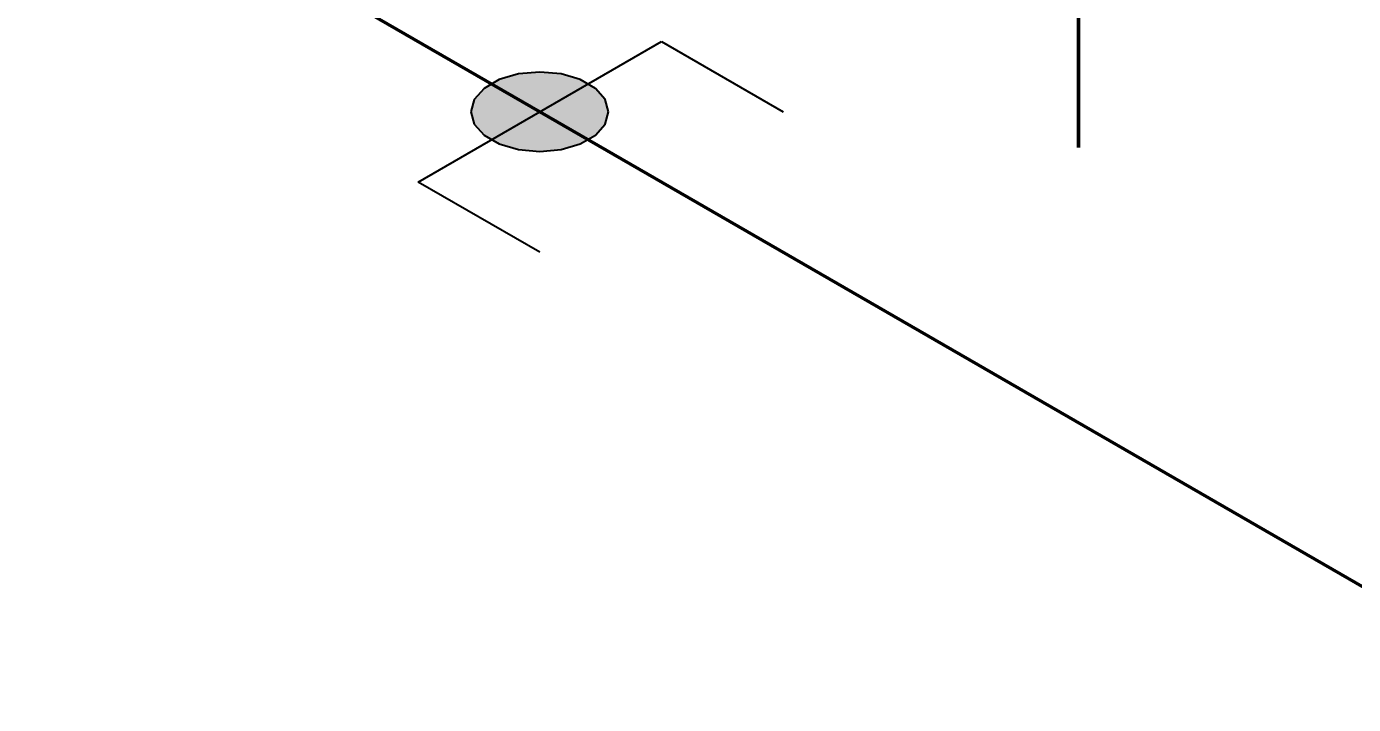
# Model space of a CAD drawing. Header units: millimetres. Extents: x 0 to 594, y 0 to 420.
# Drawn here: x 249.44 to 263.9, y 218.16 to 225.54 of the extents above; entities that cross this region are included whole.
import ezdxf

# ---------------------------------------------------------------- set-up
doc = ezdxf.new("R2010")
doc.units = ezdxf.units.MM
doc.header["$LTSCALE"] = 0.25
doc.layers.add('용접', color=1, linetype='Continuous')
doc.layers.add('치수', color=1, linetype='Continuous')
doc.layers.add('파이프 작은 보어', color=30, linetype='Continuous', lineweight=50)
doc.styles.add('AdskIsoMetric', font='arial.ttf', dxfattribs={"width": 0.8, "height": 2.5})
doc.styles.add('AdskIsoMetric-30', font='arial.ttf', dxfattribs={"width": 0.8, "height": 2.5})
doc.styles.add('AdskIsoMetric30', font='arial.ttf', dxfattribs={"width": 0.8, "oblique": 30, "height": 2.5})
doc.dimstyles.new('AdskIsoMetric', dxfattribs={"dimtxt": 2.5, "dimasz": 2.5, "dimexe": 1, "dimexo": 2, "dimgap": 0.8, "dimtad": 1, "dimdec": 0, "dimrnd": 1, "dimzin": 0, "dimdsep": 46, "dimtxsty": 'AdskIsoMetric', "dimcen": 0, "dimclrt": 7, "dimadec": 0, "dimazin": 0, "dimtfac": 1, "dimtdec": 0, "dimtmove": 1, "dimatfit": 3, "dimfxl": 0, "dimfrac": 2, "dimtolj": 1, "dimtzin": 0, "dimarcsym": 0})

# ---------------------------------------------------------------- blocks, each defined once
blk = doc.blocks.new('*D35')
at = {"layer": 'Defpoints', "color": 0}
for p in [(144.945, 227.653), (131.954, 220.153), (260.902, 160.705)]:
    blk.add_point(p, dxfattribs=at)
at = {"layer": '치수', "color": 0, "lineweight": -2}
for p, q in [((142.945, 226.498), (130.954, 219.576)), ((245.746, 154.455), (134.119, 218.903)), ((258.902, 159.55), (246.911, 152.628))]:
    blk.add_line(p, q, dxfattribs=at)
at = {"layer": '치수', "color": 0}
for points in [[(134.328, 219.264), (133.911, 218.542), (131.954, 220.153)], [(245.955, 154.816), (245.538, 154.094), (247.911, 153.205)]]:
    blk.add_solid(points, dxfattribs=at)
at = {"layer": '치수', "color": 7, "insert": (192.2, 187.988), "char_height": 2.5, "attachment_point": 5, "rotation": 330, "style": 'AdskIsoMetric30'}
blk.add_mtext('\\A1;12189', dxfattribs=at)
blk = doc.blocks.new('*D36')
at = {"layer": 'Defpoints', "color": 0}
for p in [(260.902, 234.128), (260.902, 160.705), (247.911, 153.205)]:
    blk.add_point(p, dxfattribs=at)
at = {"layer": '치수', "color": 0, "lineweight": -2}
for p, q in [((247.911, 224.128), (247.911, 155.705)), ((258.902, 159.55), (246.911, 152.628))]:
    blk.add_line(p, q, dxfattribs=at)
at = {"layer": '치수', "color": 0}
for points in [[(247.495, 224.128), (248.328, 224.128), (247.911, 226.628)], [(247.495, 155.705), (248.328, 155.705), (247.911, 153.205)]]:
    blk.add_solid(points, dxfattribs=at)
at = {"layer": '치수', "color": 7, "insert": (245.645, 188.608), "char_height": 2.5, "attachment_point": 5, "rotation": 90, "style": 'AdskIsoMetric-30'}
blk.add_mtext('\\A1;6121', dxfattribs=at)
blk = doc.blocks.new('*D38')
at = {"layer": 'Defpoints', "color": 0}
for p in [(249.729, 227.677), (236.738, 220.177), (312.202, 191.609)]:
    blk.add_point(p, dxfattribs=at)
at = {"layer": '치수', "color": 0, "lineweight": -2}
for p, q in [((247.729, 226.523), (235.738, 219.6)), ((297.046, 185.359), (238.903, 218.927)), ((310.202, 190.454), (298.211, 183.531))]:
    blk.add_line(p, q, dxfattribs=at)
at = {"layer": '치수', "color": 0}
for points in [[(239.112, 219.288), (238.695, 218.567), (236.738, 220.177)], [(297.254, 185.72), (296.838, 184.998), (299.211, 184.109)]]:
    blk.add_solid(points, dxfattribs=at)
at = {"layer": '치수', "color": 7, "insert": (270.241, 203.451), "char_height": 2.5, "attachment_point": 5, "rotation": 330, "style": 'AdskIsoMetric30'}
blk.add_mtext('\\A1;2922', dxfattribs=at)
blk = doc.blocks.new('엘보우-5-Iso2DSkew90')
at = {"color": 0, "linetype": 'ByBlock', "lineweight": -2, "extrusion": (1.98922e-11, -0.816497, -0.57735)}
for p, q in [((0, 0), (5.303, 3.062)), ((0, 0), (0, 0)), ((5.303, -3.062), (0, 0))]:
    blk.add_line(p, q, dxfattribs=at)
blk = doc.blocks.new('SocketWeld-1-IsoLeft')
blk.add_hatch(color=256).paths.add_polyline_path([(-0.02939, -0.02335), (-0.0291, -0.02344), (-0.02882, -0.02352), (-0.02854, -0.02361), (-0.02825, -0.02369), (-0.02797, -0.02377), (-0.02768, -0.02386), (-0.0274, -0.02394), (-0.02711, -0.02402), (-0.02683, -0.02411), (-0.02654, -0.02419), (-0.02626, -0.02427), (-0.02598, -0.02436), (-0.02569, -0.02444), (-0.02541, -0.02453), (-0.02512, -0.02461), (-0.02484, -0.02469), (-0.02455, -0.02478), (-0.02427, -0.02486), (-0.02398, -0.02494), (-0.0237, -0.02503), (-0.02342, -0.02511), (-0.02313, -0.0252), (-0.02285, -0.02528), (-0.02256, -0.02536), (-0.02228, -0.02545), (-0.02199, -0.02553), (-0.02171, -0.02561), (-0.02142, -0.0257), (-0.02114, -0.02578), (-0.02086, -0.02586), (-0.02057, -0.02595), (-0.02029, -0.02603), (-0.02, -0.02612), (-0.01972, -0.0262), (-0.01943, -0.02628), (-0.01915, -0.02637), (-0.01886, -0.02645), (-0.01858, -0.02653), (-0.0183, -0.02662), (-0.01801, -0.0267), (-0.01773, -0.02679), (-0.01744, -0.02687), (-0.01716, -0.02695), (-0.01687, -0.02704), (-0.01659, -0.02712), (-0.0163, -0.0272), (-0.01602, -0.02729), (-0.01574, -0.02737), (-0.01545, -0.02745), (-0.01545, -0.02745), (-0.01514, -0.02748), (-0.01482, -0.02751), (-0.0145, -0.02754), (-0.01419, -0.02757), (-0.01387, -0.0276), (-0.01356, -0.02763), (-0.01324, -0.02766), (-0.01293, -0.02769), (-0.01261, -0.02771), (-0.0123, -0.02774), (-0.01198, -0.02777), (-0.01167, -0.0278), (-0.01135, -0.02783), (-0.01104, -0.02786), (-0.01072, -0.02789), (-0.01041, -0.02792), (-0.01009, -0.02794), (-0.00978, -0.02797), (-0.00946, -0.028), (-0.00914, -0.02803), (-0.00883, -0.02806), (-0.00851, -0.02809), (-0.0082, -0.02812), (-0.00788, -0.02815), (-0.00757, -0.02818), (-0.00725, -0.0282), (-0.00694, -0.02823), (-0.00662, -0.02826), (-0.00631, -0.02829), (-0.00599, -0.02832), (-0.00568, -0.02835), (-0.00536, -0.02838), (-0.00505, -0.02841), (-0.00473, -0.02844), (-0.00441, -0.02846), (-0.0041, -0.02849), (-0.00378, -0.02852), (-0.00347, -0.02855), (-0.00315, -0.02858), (-0.00284, -0.02861), (-0.00252, -0.02864), (-0.00221, -0.02867), (-0.00189, -0.02869), (-0.00158, -0.02872), (-0.00126, -0.02875), (-0.00095, -0.02878), (-0.00063, -0.02881), (-0.00032, -0.02884), (0, -0.02887), (0, -0.02887), (0.00032, -0.02884), (0.00063, -0.02881), (0.00095, -0.02878), (0.00126, -0.02875), (0.00158, -0.02872), (0.00189, -0.02869), (0.00221, -0.02867), (0.00252, -0.02864), (0.00284, -0.02861), (0.00315, -0.02858), (0.00347, -0.02855), (0.00378, -0.02852), (0.0041, -0.02849), (0.00441, -0.02846), (0.00473, -0.02844), (0.00505, -0.02841), (0.00536, -0.02838), (0.00568, -0.02835), (0.00599, -0.02832), (0.00631, -0.02829), (0.00662, -0.02826), (0.00694, -0.02823), (0.00725, -0.0282), (0.00757, -0.02818), (0.00788, -0.02815), (0.0082, -0.02812), (0.00851, -0.02809), (0.00883, -0.02806), (0.00914, -0.02803), (0.00946, -0.028), (0.00978, -0.02797), (0.01009, -0.02794), (0.01041, -0.02792), (0.01072, -0.02789), (0.01104, -0.02786), (0.01135, -0.02783), (0.01167, -0.0278), (0.01198, -0.02777), (0.0123, -0.02774), (0.01261, -0.02771), (0.01293, -0.02769), (0.01324, -0.02766), (0.01356, -0.02763), (0.01387, -0.0276), (0.01419, -0.02757), (0.0145, -0.02754), (0.01482, -0.02751), (0.01514, -0.02748), (0.01545, -0.02745), (0.01545, -0.02745), (0.01574, -0.02737), (0.01602, -0.02729), (0.0163, -0.0272), (0.01659, -0.02712), (0.01687, -0.02704), (0.01716, -0.02695), (0.01744, -0.02687), (0.01773, -0.02679), (0.01801, -0.0267), (0.0183, -0.02662), (0.01858, -0.02653), (0.01886, -0.02645), (0.01915, -0.02637), (0.01943, -0.02628), (0.01972, -0.0262), (0.02, -0.02612), (0.02029, -0.02603), (0.02057, -0.02595), (0.02086, -0.02586), (0.02114, -0.02578), (0.02142, -0.0257), (0.02171, -0.02561), (0.02199, -0.02553), (0.02228, -0.02545), (0.02256, -0.02536), (0.02285, -0.02528), (0.02313, -0.0252), (0.02342, -0.02511), (0.0237, -0.02503), (0.02398, -0.02494), (0.02427, -0.02486), (0.02455, -0.02478), (0.02484, -0.02469), (0.02512, -0.02461), (0.02541, -0.02453), (0.02569, -0.02444), (0.02598, -0.02436), (0.02626, -0.02427), (0.02654, -0.02419), (0.02683, -0.02411), (0.02711, -0.02402), (0.0274, -0.02394), (0.02768, -0.02386), (0.02797, -0.02377), (0.02825, -0.02369), (0.02854, -0.02361), (0.02882, -0.02352), (0.0291, -0.02344), (0.02939, -0.02335), (0.02939, -0.02335), (0.02962, -0.02322), (0.02984, -0.02309), (0.03007, -0.02296), (0.03029, -0.02283), (0.03052, -0.0227), (0.03074, -0.02257), (0.03097, -0.02244), (0.0312, -0.02231), (0.03142, -0.02218), (0.03165, -0.02205), (0.03187, -0.02192), (0.0321, -0.02179), (0.03232, -0.02166), (0.03255, -0.02153), (0.03278, -0.0214), (0.033, -0.02127), (0.03323, -0.02114), (0.03345, -0.02101), (0.03368, -0.02088), (0.0339, -0.02075), (0.03413, -0.02062), (0.03436, -0.02049), (0.03458, -0.02036), (0.03481, -0.02023), (0.03503, -0.0201), (0.03526, -0.01997), (0.03548, -0.01984), (0.03571, -0.0197), (0.03594, -0.01957), (0.03616, -0.01944), (0.03639, -0.01931), (0.03661, -0.01918), (0.03684, -0.01905), (0.03706, -0.01892), (0.03729, -0.01879), (0.03752, -0.01866), (0.03774, -0.01853), (0.03797, -0.0184), (0.03819, -0.01827), (0.03842, -0.01814), (0.03864, -0.01801), (0.03887, -0.01788), (0.0391, -0.01775), (0.03932, -0.01762), (0.03955, -0.01749), (0.03977, -0.01736), (0.04, -0.01723), (0.04023, -0.0171), (0.04045, -0.01697), (0.04045, -0.01697), (0.0406, -0.0168), (0.04074, -0.01664), (0.04089, -0.01648), (0.04103, -0.01631), (0.04118, -0.01615), (0.04132, -0.01598), (0.04147, -0.01582), (0.04161, -0.01565), (0.04176, -0.01549), (0.0419, -0.01533), (0.04205, -0.01516), (0.04219, -0.015), (0.04234, -0.01483), (0.04248, -0.01467), (0.04262, -0.0145), (0.04277, -0.01434), (0.04291, -0.01418), (0.04306, -0.01401), (0.0432, -0.01385), (0.04335, -0.01368), (0.04349, -0.01352), (0.04364, -0.01335), (0.04378, -0.01319), (0.04393, -0.01303), (0.04407, -0.01286), (0.04422, -0.0127), (0.04436, -0.01253), (0.04451, -0.01237), (0.04465, -0.01221), (0.0448, -0.01204), (0.04494, -0.01188), (0.04509, -0.01171), (0.04523, -0.01155), (0.04538, -0.01138), (0.04552, -0.01122), (0.04567, -0.01106), (0.04581, -0.01089), (0.04596, -0.01073), (0.0461, -0.01056), (0.04625, -0.0104), (0.04639, -0.01023), (0.04654, -0.01007), (0.04668, -0.00991), (0.04683, -0.00974), (0.04697, -0.00958), (0.04712, -0.00941), (0.04726, -0.00925), (0.04741, -0.00908), (0.04755, -0.00892), (0.04755, -0.00892), (0.0476, -0.00874), (0.04765, -0.00856), (0.0477, -0.00837), (0.04775, -0.00819), (0.0478, -0.00801), (0.04785, -0.00783), (0.0479, -0.00765), (0.04795, -0.00746), (0.048, -0.00728), (0.04805, -0.0071), (0.0481, -0.00692), (0.04815, -0.00674), (0.0482, -0.00655), (0.04825, -0.00637), (0.0483, -0.00619), (0.04835, -0.00601), (0.0484, -0.00583), (0.04845, -0.00564), (0.0485, -0.00546), (0.04855, -0.00528), (0.0486, -0.0051), (0.04865, -0.00492), (0.0487, -0.00473), (0.04875, -0.00455), (0.0488, -0.00437), (0.04885, -0.00419), (0.0489, -0.00401), (0.04895, -0.00382), (0.049, -0.00364), (0.04905, -0.00346), (0.0491, -0.00328), (0.04915, -0.00309), (0.0492, -0.00291), (0.04925, -0.00273), (0.0493, -0.00255), (0.04935, -0.00237), (0.0494, -0.00218), (0.04945, -0.002), (0.0495, -0.00182), (0.04955, -0.00164), (0.0496, -0.00146), (0.04965, -0.00127), (0.0497, -0.00109), (0.04975, -0.00091), (0.0498, -0.00073), (0.04985, -0.00055), (0.0499, -0.00036), (0.04995, -0.00018), (0.05, 0), (0.05, 0), (0.04995, 0.00018), (0.0499, 0.00036), (0.04985, 0.00055), (0.0498, 0.00073), (0.04975, 0.00091), (0.0497, 0.00109), (0.04965, 0.00127), (0.0496, 0.00146), (0.04955, 0.00164), (0.0495, 0.00182), (0.04945, 0.002), (0.0494, 0.00218), (0.04935, 0.00237), (0.0493, 0.00255), (0.04925, 0.00273), (0.0492, 0.00291), (0.04915, 0.00309), (0.0491, 0.00328), (0.04905, 0.00346), (0.049, 0.00364), (0.04895, 0.00382), (0.0489, 0.00401), (0.04885, 0.00419), (0.0488, 0.00437), (0.04875, 0.00455), (0.0487, 0.00473), (0.04865, 0.00492), (0.0486, 0.0051), (0.04855, 0.00528), (0.0485, 0.00546), (0.04845, 0.00564), (0.0484, 0.00583), (0.04835, 0.00601), (0.0483, 0.00619), (0.04825, 0.00637), (0.0482, 0.00655), (0.04815, 0.00674), (0.0481, 0.00692), (0.04805, 0.0071), (0.048, 0.00728), (0.04795, 0.00746), (0.0479, 0.00765), (0.04785, 0.00783), (0.0478, 0.00801), (0.04775, 0.00819), (0.0477, 0.00837), (0.04765, 0.00856), (0.0476, 0.00874), (0.04755, 0.00892), (0.04755, 0.00892), (0.04741, 0.00908), (0.04726, 0.00925), (0.04712, 0.00941), (0.04697, 0.00958), (0.04683, 0.00974), (0.04668, 0.00991), (0.04654, 0.01007), (0.04639, 0.01023), (0.04625, 0.0104), (0.0461, 0.01056), (0.04596, 0.01073), (0.04581, 0.01089), (0.04567, 0.01106), (0.04552, 0.01122), (0.04538, 0.01138), (0.04523, 0.01155), (0.04509, 0.01171), (0.04494, 0.01188), (0.0448, 0.01204), (0.04465, 0.01221), (0.04451, 0.01237), (0.04436, 0.01253), (0.04422, 0.0127), (0.04407, 0.01286), (0.04393, 0.01303), (0.04378, 0.01319), (0.04364, 0.01335), (0.04349, 0.01352), (0.04335, 0.01368), (0.0432, 0.01385), (0.04306, 0.01401), (0.04291, 0.01418), (0.04277, 0.01434), (0.04262, 0.0145), (0.04248, 0.01467), (0.04234, 0.01483), (0.04219, 0.015), (0.04205, 0.01516), (0.0419, 0.01533), (0.04176, 0.01549), (0.04161, 0.01565), (0.04147, 0.01582), (0.04132, 0.01598), (0.04118, 0.01615), (0.04103, 0.01631), (0.04089, 0.01648), (0.04074, 0.01664), (0.0406, 0.0168), (0.04045, 0.01697), (0.04045, 0.01697), (0.04023, 0.0171), (0.04, 0.01723), (0.03977, 0.01736), (0.03955, 0.01749), (0.03932, 0.01762), (0.0391, 0.01775), (0.03887, 0.01788), (0.03864, 0.01801), (0.03842, 0.01814), (0.03819, 0.01827), (0.03797, 0.0184), (0.03774, 0.01853), (0.03752, 0.01866), (0.03729, 0.01879), (0.03706, 0.01892), (0.03684, 0.01905), (0.03661, 0.01918), (0.03639, 0.01931), (0.03616, 0.01944), (0.03594, 0.01957), (0.03571, 0.0197), (0.03548, 0.01984), (0.03526, 0.01997), (0.03503, 0.0201), (0.03481, 0.02023), (0.03458, 0.02036), (0.03436, 0.02049), (0.03413, 0.02062), (0.0339, 0.02075), (0.03368, 0.02088), (0.03345, 0.02101), (0.03323, 0.02114), (0.033, 0.02127), (0.03278, 0.0214), (0.03255, 0.02153), (0.03232, 0.02166), (0.0321, 0.02179), (0.03187, 0.02192), (0.03165, 0.02205), (0.03142, 0.02218), (0.0312, 0.02231), (0.03097, 0.02244), (0.03074, 0.02257), (0.03052, 0.0227), (0.03029, 0.02283), (0.03007, 0.02296), (0.02984, 0.02309), (0.02962, 0.02322), (0.02939, 0.02335), (0.02939, 0.02335), (0.0291, 0.02344), (0.02882, 0.02352), (0.02854, 0.02361), (0.02825, 0.02369), (0.02797, 0.02377), (0.02768, 0.02386), (0.0274, 0.02394), (0.02711, 0.02402), (0.02683, 0.02411), (0.02654, 0.02419), (0.02626, 0.02427), (0.02598, 0.02436), (0.02569, 0.02444), (0.02541, 0.02453), (0.02512, 0.02461), (0.02484, 0.02469), (0.02455, 0.02478), (0.02427, 0.02486), (0.02398, 0.02494), (0.0237, 0.02503), (0.02342, 0.02511), (0.02313, 0.0252), (0.02285, 0.02528), (0.02256, 0.02536), (0.02228, 0.02545), (0.02199, 0.02553), (0.02171, 0.02561), (0.02142, 0.0257), (0.02114, 0.02578), (0.02086, 0.02586), (0.02057, 0.02595), (0.02029, 0.02603), (0.02, 0.02612), (0.01972, 0.0262), (0.01943, 0.02628), (0.01915, 0.02637), (0.01886, 0.02645), (0.01858, 0.02653), (0.0183, 0.02662), (0.01801, 0.0267), (0.01773, 0.02679), (0.01744, 0.02687), (0.01716, 0.02695), (0.01687, 0.02704), (0.01659, 0.02712), (0.0163, 0.0272), (0.01602, 0.02729), (0.01574, 0.02737), (0.01545, 0.02745), (0.01545, 0.02745), (0.01514, 0.02748), (0.01482, 0.02751), (0.0145, 0.02754), (0.01419, 0.02757), (0.01387, 0.0276), (0.01356, 0.02763), (0.01324, 0.02766), (0.01293, 0.02769), (0.01261, 0.02771), (0.0123, 0.02774), (0.01198, 0.02777), (0.01167, 0.0278), (0.01135, 0.02783), (0.01104, 0.02786), (0.01072, 0.02789), (0.01041, 0.02792), (0.01009, 0.02794), (0.00978, 0.02797), (0.00946, 0.028), (0.00914, 0.02803), (0.00883, 0.02806), (0.00851, 0.02809), (0.0082, 0.02812), (0.00788, 0.02815), (0.00757, 0.02818), (0.00725, 0.0282), (0.00694, 0.02823), (0.00662, 0.02826), (0.00631, 0.02829), (0.00599, 0.02832), (0.00568, 0.02835), (0.00536, 0.02838), (0.00505, 0.02841), (0.00473, 0.02844), (0.00441, 0.02846), (0.0041, 0.02849), (0.00378, 0.02852), (0.00347, 0.02855), (0.00315, 0.02858), (0.00284, 0.02861), (0.00252, 0.02864), (0.00221, 0.02867), (0.00189, 0.02869), (0.00158, 0.02872), (0.00126, 0.02875), (0.00095, 0.02878), (0.00063, 0.02881), (0.00032, 0.02884), (0, 0.02887), (0, 0.02887), (-0.00032, 0.02884), (-0.00063, 0.02881), (-0.00095, 0.02878), (-0.00126, 0.02875), (-0.00158, 0.02872), (-0.00189, 0.02869), (-0.00221, 0.02867), (-0.00252, 0.02864), (-0.00284, 0.02861), (-0.00315, 0.02858), (-0.00347, 0.02855), (-0.00378, 0.02852), (-0.0041, 0.02849), (-0.00441, 0.02846), (-0.00473, 0.02844), (-0.00505, 0.02841), (-0.00536, 0.02838), (-0.00568, 0.02835), (-0.00599, 0.02832), (-0.00631, 0.02829), (-0.00662, 0.02826), (-0.00694, 0.02823), (-0.00725, 0.0282), (-0.00757, 0.02818), (-0.00788, 0.02815), (-0.0082, 0.02812), (-0.00851, 0.02809), (-0.00883, 0.02806), (-0.00914, 0.02803), (-0.00946, 0.028), (-0.00978, 0.02797), (-0.01009, 0.02794), (-0.01041, 0.02792), (-0.01072, 0.02789), (-0.01104, 0.02786), (-0.01135, 0.02783), (-0.01167, 0.0278), (-0.01198, 0.02777), (-0.0123, 0.02774), (-0.01261, 0.02771), (-0.01293, 0.02769), (-0.01324, 0.02766), (-0.01356, 0.02763), (-0.01387, 0.0276), (-0.01419, 0.02757), (-0.0145, 0.02754), (-0.01482, 0.02751), (-0.01514, 0.02748), (-0.01545, 0.02745), (-0.01545, 0.02745), (-0.01574, 0.02737), (-0.01602, 0.02729), (-0.0163, 0.0272), (-0.01659, 0.02712), (-0.01687, 0.02704), (-0.01716, 0.02695), (-0.01744, 0.02687), (-0.01773, 0.02679), (-0.01801, 0.0267), (-0.0183, 0.02662), (-0.01858, 0.02653), (-0.01886, 0.02645), (-0.01915, 0.02637), (-0.01943, 0.02628), (-0.01972, 0.0262), (-0.02, 0.02612), (-0.02029, 0.02603), (-0.02057, 0.02595), (-0.02086, 0.02586), (-0.02114, 0.02578), (-0.02142, 0.0257), (-0.02171, 0.02561), (-0.02199, 0.02553), (-0.02228, 0.02545), (-0.02256, 0.02536), (-0.02285, 0.02528), (-0.02313, 0.0252), (-0.02342, 0.02511), (-0.0237, 0.02503), (-0.02398, 0.02494), (-0.02427, 0.02486), (-0.02455, 0.02478), (-0.02484, 0.02469), (-0.02512, 0.02461), (-0.02541, 0.02453), (-0.02569, 0.02444), (-0.02598, 0.02436), (-0.02626, 0.02427), (-0.02654, 0.02419), (-0.02683, 0.02411), (-0.02711, 0.02402), (-0.0274, 0.02394), (-0.02768, 0.02386), (-0.02797, 0.02377), (-0.02825, 0.02369), (-0.02854, 0.02361), (-0.02882, 0.02352), (-0.0291, 0.02344), (-0.02939, 0.02335), (-0.02939, 0.02335), (-0.02962, 0.02322), (-0.02984, 0.02309), (-0.03007, 0.02296), (-0.03029, 0.02283), (-0.03052, 0.0227), (-0.03074, 0.02257), (-0.03097, 0.02244), (-0.0312, 0.02231), (-0.03142, 0.02218), (-0.03165, 0.02205), (-0.03187, 0.02192), (-0.0321, 0.02179), (-0.03232, 0.02166), (-0.03255, 0.02153), (-0.03278, 0.0214), (-0.033, 0.02127), (-0.03323, 0.02114), (-0.03345, 0.02101), (-0.03368, 0.02088), (-0.0339, 0.02075), (-0.03413, 0.02062), (-0.03436, 0.02049), (-0.03458, 0.02036), (-0.03481, 0.02023), (-0.03503, 0.0201), (-0.03526, 0.01997), (-0.03548, 0.01984), (-0.03571, 0.0197), (-0.03594, 0.01957), (-0.03616, 0.01944), (-0.03639, 0.01931), (-0.03661, 0.01918), (-0.03684, 0.01905), (-0.03706, 0.01892), (-0.03729, 0.01879), (-0.03752, 0.01866), (-0.03774, 0.01853), (-0.03797, 0.0184), (-0.03819, 0.01827), (-0.03842, 0.01814), (-0.03864, 0.01801), (-0.03887, 0.01788), (-0.0391, 0.01775), (-0.03932, 0.01762), (-0.03955, 0.01749), (-0.03977, 0.01736), (-0.04, 0.01723), (-0.04023, 0.0171), (-0.04045, 0.01697), (-0.04045, 0.01697), (-0.0406, 0.0168), (-0.04074, 0.01664), (-0.04089, 0.01648), (-0.04103, 0.01631), (-0.04118, 0.01615), (-0.04132, 0.01598), (-0.04147, 0.01582), (-0.04161, 0.01565), (-0.04176, 0.01549), (-0.0419, 0.01533), (-0.04205, 0.01516), (-0.04219, 0.015), (-0.04234, 0.01483), (-0.04248, 0.01467), (-0.04262, 0.0145), (-0.04277, 0.01434), (-0.04291, 0.01418), (-0.04306, 0.01401), (-0.0432, 0.01385), (-0.04335, 0.01368), (-0.04349, 0.01352), (-0.04364, 0.01335), (-0.04378, 0.01319), (-0.04393, 0.01303), (-0.04407, 0.01286), (-0.04422, 0.0127), (-0.04436, 0.01253), (-0.04451, 0.01237), (-0.04465, 0.01221), (-0.0448, 0.01204), (-0.04494, 0.01188), (-0.04509, 0.01171), (-0.04523, 0.01155), (-0.04538, 0.01138), (-0.04552, 0.01122), (-0.04567, 0.01106), (-0.04581, 0.01089), (-0.04596, 0.01073), (-0.0461, 0.01056), (-0.04625, 0.0104), (-0.04639, 0.01023), (-0.04654, 0.01007), (-0.04668, 0.00991), (-0.04683, 0.00974), (-0.04697, 0.00958), (-0.04712, 0.00941), (-0.04726, 0.00925), (-0.04741, 0.00908), (-0.04755, 0.00892), (-0.04755, 0.00892), (-0.0476, 0.00874), (-0.04765, 0.00856), (-0.0477, 0.00837), (-0.04775, 0.00819), (-0.0478, 0.00801), (-0.04785, 0.00783), (-0.0479, 0.00765), (-0.04795, 0.00746), (-0.048, 0.00728), (-0.04805, 0.0071), (-0.0481, 0.00692), (-0.04815, 0.00674), (-0.0482, 0.00655), (-0.04825, 0.00637), (-0.0483, 0.00619), (-0.04835, 0.00601), (-0.0484, 0.00583), (-0.04845, 0.00564), (-0.0485, 0.00546), (-0.04855, 0.00528), (-0.0486, 0.0051), (-0.04865, 0.00492), (-0.0487, 0.00473), (-0.04875, 0.00455), (-0.0488, 0.00437), (-0.04885, 0.00419), (-0.0489, 0.00401), (-0.04895, 0.00382), (-0.049, 0.00364), (-0.04905, 0.00346), (-0.0491, 0.00328), (-0.04915, 0.00309), (-0.0492, 0.00291), (-0.04925, 0.00273), (-0.0493, 0.00255), (-0.04935, 0.00237), (-0.0494, 0.00218), (-0.04945, 0.002), (-0.0495, 0.00182), (-0.04955, 0.00164), (-0.0496, 0.00146), (-0.04965, 0.00127), (-0.0497, 0.00109), (-0.04975, 0.00091), (-0.0498, 0.00073), (-0.04985, 0.00055), (-0.0499, 0.00036), (-0.04995, 0.00018), (-0.05, 0), (-0.05, 0), (-0.04995, -0.00018), (-0.0499, -0.00036), (-0.04985, -0.00055), (-0.0498, -0.00073), (-0.04975, -0.00091), (-0.0497, -0.00109), (-0.04965, -0.00127), (-0.0496, -0.00146), (-0.04955, -0.00164), (-0.0495, -0.00182), (-0.04945, -0.002), (-0.0494, -0.00218), (-0.04935, -0.00237), (-0.0493, -0.00255), (-0.04925, -0.00273), (-0.0492, -0.00291), (-0.04915, -0.00309), (-0.0491, -0.00328), (-0.04905, -0.00346), (-0.049, -0.00364), (-0.04895, -0.00382), (-0.0489, -0.00401), (-0.04885, -0.00419), (-0.0488, -0.00437), (-0.04875, -0.00455), (-0.0487, -0.00473), (-0.04865, -0.00492), (-0.0486, -0.0051), (-0.04855, -0.00528), (-0.0485, -0.00546), (-0.04845, -0.00564), (-0.0484, -0.00583), (-0.04835, -0.00601), (-0.0483, -0.00619), (-0.04825, -0.00637), (-0.0482, -0.00655), (-0.04815, -0.00674), (-0.0481, -0.00692), (-0.04805, -0.0071), (-0.048, -0.00728), (-0.04795, -0.00746), (-0.0479, -0.00765), (-0.04785, -0.00783), (-0.0478, -0.00801), (-0.04775, -0.00819), (-0.0477, -0.00837), (-0.04765, -0.00856), (-0.0476, -0.00874), (-0.04755, -0.00892), (-0.04755, -0.00892), (-0.04741, -0.00908), (-0.04726, -0.00925), (-0.04712, -0.00941), (-0.04697, -0.00958), (-0.04683, -0.00974), (-0.04668, -0.00991), (-0.04654, -0.01007), (-0.04639, -0.01023), (-0.04625, -0.0104), (-0.0461, -0.01056), (-0.04596, -0.01073), (-0.04581, -0.01089), (-0.04567, -0.01106), (-0.04552, -0.01122), (-0.04538, -0.01138), (-0.04523, -0.01155), (-0.04509, -0.01171), (-0.04494, -0.01188), (-0.0448, -0.01204), (-0.04465, -0.01221), (-0.04451, -0.01237), (-0.04436, -0.01253), (-0.04422, -0.0127), (-0.04407, -0.01286), (-0.04393, -0.01303), (-0.04378, -0.01319), (-0.04364, -0.01335), (-0.04349, -0.01352), (-0.04335, -0.01368), (-0.0432, -0.01385), (-0.04306, -0.01401), (-0.04291, -0.01418), (-0.04277, -0.01434), (-0.04262, -0.0145), (-0.04248, -0.01467), (-0.04234, -0.01483), (-0.04219, -0.015), (-0.04205, -0.01516), (-0.0419, -0.01533), (-0.04176, -0.01549), (-0.04161, -0.01565), (-0.04147, -0.01582), (-0.04132, -0.01598), (-0.04118, -0.01615), (-0.04103, -0.01631), (-0.04089, -0.01648), (-0.04074, -0.01664), (-0.0406, -0.0168), (-0.04045, -0.01697), (-0.04045, -0.01697), (-0.04023, -0.0171), (-0.04, -0.01723), (-0.03977, -0.01736), (-0.03955, -0.01749), (-0.03932, -0.01762), (-0.0391, -0.01775), (-0.03887, -0.01788), (-0.03864, -0.01801), (-0.03842, -0.01814), (-0.03819, -0.01827), (-0.03797, -0.0184), (-0.03774, -0.01853), (-0.03752, -0.01866), (-0.03729, -0.01879), (-0.03706, -0.01892), (-0.03684, -0.01905), (-0.03661, -0.01918), (-0.03639, -0.01931), (-0.03616, -0.01944), (-0.03594, -0.01957), (-0.03571, -0.0197), (-0.03548, -0.01984), (-0.03526, -0.01997), (-0.03503, -0.0201), (-0.03481, -0.02023), (-0.03458, -0.02036), (-0.03436, -0.02049), (-0.03413, -0.02062), (-0.0339, -0.02075), (-0.03368, -0.02088), (-0.03345, -0.02101), (-0.03323, -0.02114), (-0.033, -0.02127), (-0.03278, -0.0214), (-0.03255, -0.02153), (-0.03232, -0.02166), (-0.0321, -0.02179), (-0.03187, -0.02192), (-0.03165, -0.02205), (-0.03142, -0.02218), (-0.0312, -0.02231), (-0.03097, -0.02244), (-0.03074, -0.02257), (-0.03052, -0.0227), (-0.03029, -0.02283), (-0.03007, -0.02296), (-0.02984, -0.02309), (-0.02962, -0.02322)], flags=0)
at = {"color": 0, "linetype": 'ByBlock', "lineweight": -2, "extrusion": (0, 0.816497, 0.57735)}
for p, q in [((0, 0.10206), (0.08839, 0.05103)), ((0.08839, 0.05103), (-0.08839, -0.05103)), ((-0.02939, 0.02335), (-0.04045, 0.01697)), ((-0.01545, 0.02745), (-0.02939, 0.02335)), ((0, 0.02887), (-0.01545, 0.02745)), ((0.01545, 0.02745), (0, 0.02887)), ((0.02939, 0.02335), (0.01545, 0.02745)), ((0.04045, 0.01697), (0.02939, 0.02335)), ((-0.04045, 0.01697), (-0.04755, 0.00892)), ((0.04755, 0.00892), (0.04045, 0.01697)), ((-0.04755, 0.00892), (-0.05, 0)), ((-0.05, 0), (-0.04755, -0.00892)), ((0.05, 0), (0.04755, 0.00892)), ((0.04755, -0.00892), (0.05, 0)), ((-0.08839, -0.05103), (-0.17678, 0)), ((-0.04755, -0.00892), (-0.04045, -0.01697)), ((0.04045, -0.01697), (0.04755, -0.00892)), ((-0.04045, -0.01697), (-0.02939, -0.02335)), ((0.02939, -0.02335), (0.04045, -0.01697)), ((-0.02939, -0.02335), (-0.01545, -0.02745)), ((-0.01545, -0.02745), (0, -0.02887)), ((0, -0.02887), (0.01545, -0.02745)), ((0.01545, -0.02745), (0.02939, -0.02335))]:
    blk.add_line(p, q, dxfattribs=at)

msp = doc.modelspace()

# ---------------------------------------------------------------- linework, layer by layer
at = {"layer": '파이프 작은 보어'}
for points in [[(260.9017, 228.0043), (260.9017, 224.2267)], [(306.8983, 194.6705), (255.0321, 224.6155)]]:
    msp.add_lwpolyline(points, dxfattribs=at)

# ---------------------------------------------------------------- block references
at = {"layer": '용접', "xscale": 15, "yscale": 15, "zscale": 15, "rotation": 180.0000000007338}
msp.add_blockref('SocketWeld-1-IsoLeft', (255.0321, 224.6155), dxfattribs=at)
at = {"layer": '파이프 작은 보어'}
msp.add_blockref('엘보우-5-Iso2DSkew90', (249.7288, 227.6773), dxfattribs=at)

# ---------------------------------------------------------------- dimensions: what is measured, and where the dimension line sits
at = {"layer": '치수'}
for base, p1, p2, angle, text, override, picture, middle in [((247.9113, 153.2051), (260.9017, 234.128), (260.9017, 160.7051), 270, '6121', {"dimtad": 0, "dimlfac": 83.371885, "dimtxsty": 'AdskIsoMetric-30', "dimse1": 1, "dimse2": 0, "dimsd1": 0, "dimsd2": 0, "dimtmove": 1}, '*D36', (245.645, 188.6081)), ((131.9542, 220.1529), (260.9017, 160.7051), (144.9446, 227.6529), 150, '12189', {"dimtad": 0, "dimlfac": 91.03684, "dimtxsty": 'AdskIsoMetric30', "dimse1": 0, "dimse2": 0, "dimsd1": 0, "dimsd2": 0, "dimtmove": 1}, '*D35', (192.1999, 187.9879)), ((236.7384, 220.1773), (312.2016, 191.6087), (249.7288, 227.6773), 150, '2922', {"dimtad": 0, "dimlfac": 40.506658, "dimtxsty": 'AdskIsoMetric30', "dimse1": 0, "dimse2": 0, "dimsd1": 0, "dimsd2": 0, "dimtmove": 1}, '*D38', (270.2411, 203.4515))]:
    dim = msp.add_linear_dim(base=base, p1=p1, p2=p2, angle=angle, text=text, dimstyle='AdskIsoMetric', override=override, dxfattribs=at)
    dim.commit()
    dim.dimension.update_dxf_attribs({"geometry": picture, "text_midpoint": middle, "dimtype": 160})

doc.saveas('drawing.dxf')
